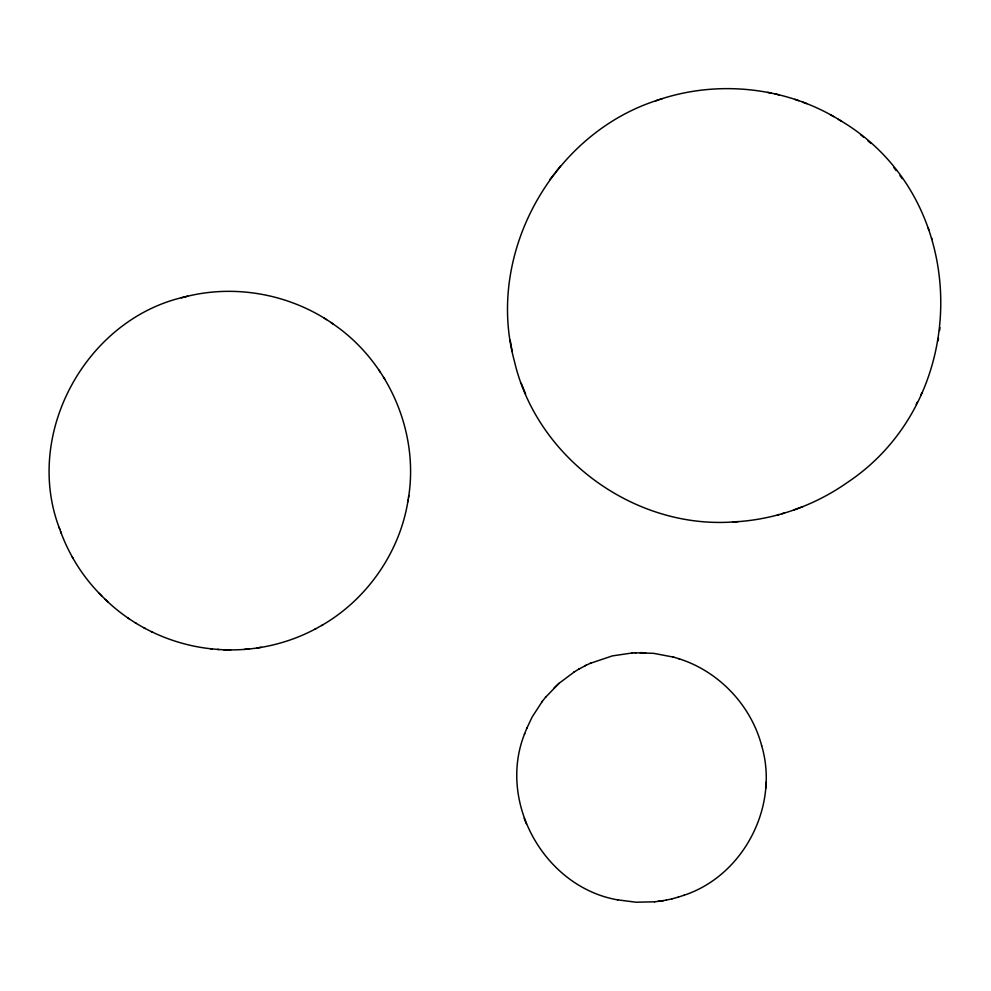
<?xml version="1.0" encoding="UTF-8"?>
<svg xmlns="http://www.w3.org/2000/svg" width="991" height="991" viewBox="0 0 991 991"><rect width="100%" height="100%" fill="white"/><g stroke="black" fill="none" stroke-linecap="round" stroke-linejoin="round"><path stroke-width="1.49" d="M684.05 895.245C743.869 875.449 779.583 805.646 761.596 745.443M617.703 899.878C544.716 887.218 497.061 802.376 524.71 733.551M765.659 788.39L765.993 782.246M658.668 99.856C552.693 132.707 484.909 253.931 514.44 361.343C536.924 458.226 634.302 529.045 733.167 521.947C774.008 519.941 814.119 505.905 847.528 482.382C974.5 397.664 972.121 196.156 838.336 119.354M408.527 497.532C419.23 430.577 387.382 359.584 330.796 322.434M321.58 625.532C367.252 599.307 400.141 551.863 408.168 499.749M938.068 340.78L938.477 338.018M939.567 330.523L940.001 327.674M407.883 501.706L408.825 495.55M526.63 728.682L532.105 717.088L542.362 701.269M524.425 734.294L526.915 727.927M916.204 404.415L917.319 402.185M920.726 395.174L921.89 392.832M545.533 697.292L558.986 683.369L574.582 671.712M549.807 179.631L554.774 173.338M555.629 172.211L560.398 166.166M541.817 701.975L546.066 696.611M558.986 683.369L554.105 687.903M578.633 669.259L586.127 665.258M573.715 672.245L579.425 668.789M217.586 649.415C251.454 651.942 286.027 644.732 315.956 628.653M314.704 629.347L322.979 624.739M590.19 663.363L612.314 655.906L632.518 652.92M585.198 665.692L590.995 662.979M684.211 895.183L678.079 897.202M794.125 509.882L802.921 506.587M655.472 100.909C716.443 79.107 787.077 86.613 841.793 121.385M659.684 99.509L662.422 98.604M678.34 897.128L671.935 898.862M779.174 514.515L777.39 515.01M781.911 513.747L784.116 513.127M184.45 297.003C85.771 319.102 22.805 434.467 59.794 529.268M184.933 296.879C235.189 283.835 290.722 294.203 333.174 323.995M181.39 297.783L187.621 296.198M666.225 900.125L662.781 900.708M666.163 900.138L672.047 898.837M261.413 647.296L256.892 648.003M662.632 900.732L658.16 901.376M663.536 900.596L654.593 901.81M244.492 649.378L249.175 648.956M654.642 901.81L636.011 902.219L617.517 899.84M733.167 521.947L738.084 521.625M634.983 652.796L653.726 653.342L673.88 657.206M631.676 652.97L636.111 652.735M640.05 652.648L645.686 652.747M223.52 649.762L230.668 649.91M105.294 599.419C134.008 627.365 172.459 644.943 212.297 648.932M210.649 648.795L218.961 649.526M775.024 93.922L779.186 94.839M767.728 92.349L771.58 93.191M678.562 658.619C718.648 671.142 750.98 705.134 761.683 745.727M673.025 656.959L679.492 658.891M794.893 99.335L798.585 100.686M802.846 102.209L806.773 103.634M143.745 627.712L145.243 628.48M151.338 631.589L152.725 632.295M830.347 114.671L833.666 116.628M127.802 617.926L129.251 618.855M135.036 622.596L136.374 623.463M324.243 318.148L326.51 319.635M860.584 134.665L863.471 137.092M867.98 140.92L870.94 143.422M59.101 527.299C67.809 553.003 82.414 576.762 101.701 595.864M99.075 593.287L107.771 601.847M893.956 167.702L896.137 170.576M900.001 175.704L902.219 178.615M378.996 370.151L380.371 372.257M383.505 377.175L384.892 379.305M72.244 556.905L73.247 558.602M521.303 383.368L525.614 394.022M524.177 818.145L526.444 824.103M60.587 531.399L61.269 533.344M928.27 228.165L928.802 229.739M931.552 237.927L932.085 239.488M510.179 340.099L512.186 351.52"/></g></svg>
